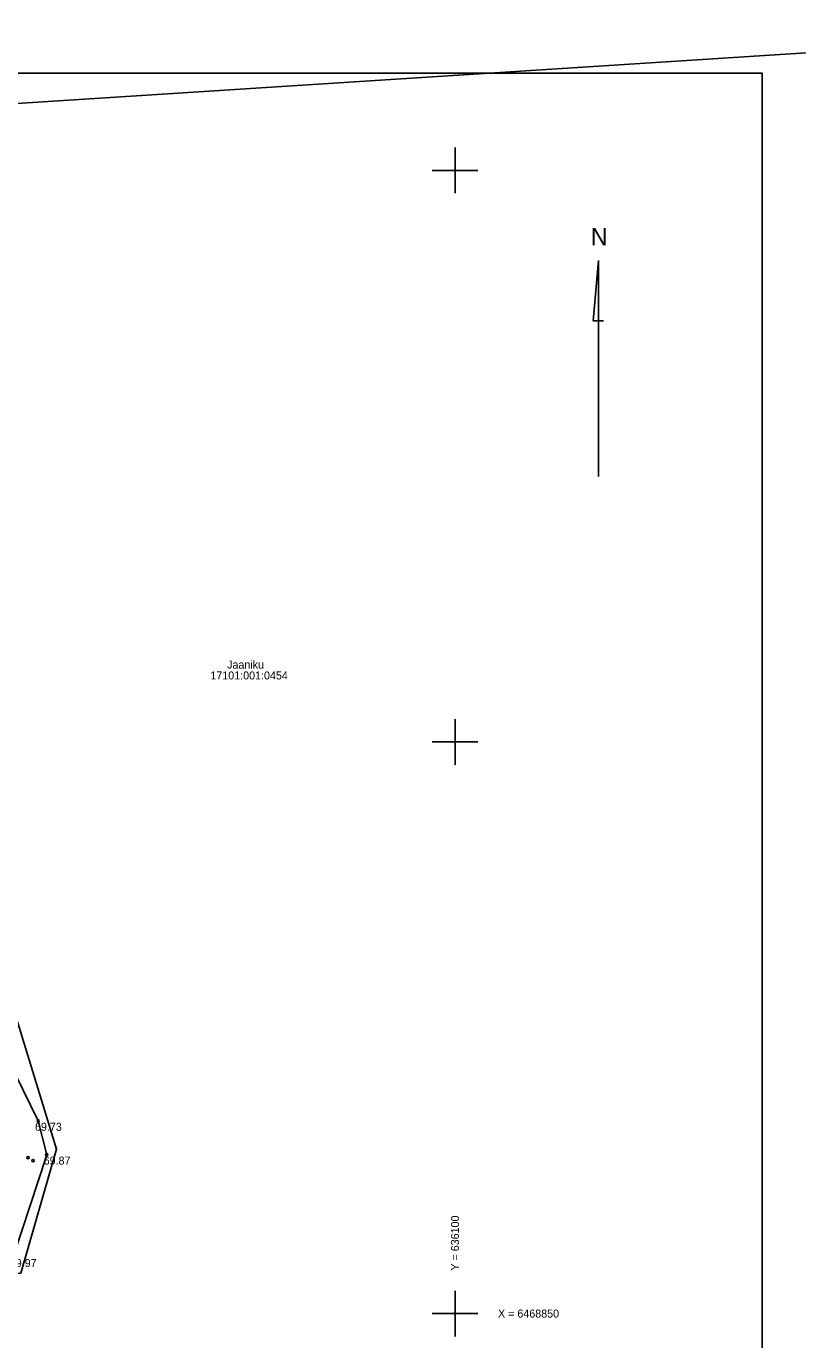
# Model space of a CAD drawing. Extents: x 635748 to 636239, y 6468720 to 6469065.
# Drawn here: x 636062.5 to 636130, y 6468847.7 to 6468962.6 of the extents above; entities that cross this region are included whole.
import ezdxf

# ---------------------------------------------------------------- set-up
doc = ezdxf.new("R2010")
doc.units = 0
for name, color, linetype in [('HALJASTUS', 7, 'Continuous'), ('KORGUS-EH2000', 7, 'Continuous'), ('MOOTPIIR', 7, 'Continuous'), ('PIIR', 7, 'Continuous'), ('VORK', 7, 'Continuous'), ('VORMISTUS', 7, 'Continuous')]:
    doc.layers.add(name, color=color, linetype=linetype)

msp = doc.modelspace()

# ---------------------------------------------------------------- linework, layer by layer
at = {"layer": 'HALJASTUS'}
msp.add_lwpolyline([(636051.96, 6468889.51), (636049.16, 6468889.44), (636047.83, 6468886.08), (636054.58, 6468872.13), (636053.53, 6468866.9), (636056.25, 6468857.43), (636058.92, 6468854.1), (636061.37, 6468854.93), (636064.32, 6468863.89), (636063.57, 6468866.85), (636059.53, 6468875.09), (636059.85, 6468879.41), (636057.73, 6468888.17), (636057.83, 6468893.63), (636051.46, 6468892.71)], dxfattribs=at)
for centre in [(636062.69, 6468863.63), (636063.12, 6468863.38)]:
    msp.add_circle(centre, 0.1, dxfattribs=at)
at = {"layer": 'KORGUS-EH2000'}
for centre in [(636063.57, 6468866.85), (636064.32, 6468863.89)]:
    msp.add_circle(centre, 0.1, dxfattribs=at)
at = {"layer": 'MOOTPIIR'}
msp.add_lwpolyline([(635963.8, 6468853.17), (635962.88, 6468858.14), (635961.72, 6468873.18), (635956.06, 6468949.62), (635980.07, 6468951.49), (636027.99, 6468955.64), (636027.63, 6468958.2), (636047.34, 6468956.66), (636049.17, 6468948.4), (636055.72, 6468920.58), (636058.75, 6468892.27), (636060.39, 6468880), (636065.18, 6468864.37), (636062.04, 6468853.53), (636058.22, 6468853.45), (636055.38, 6468856.37), (636037.62, 6468856.44), (636035.45, 6468852.22), (635996.29, 6468853.97), (635965.33, 6468852.76)], close=True, dxfattribs=at)
at = {"layer": 'PIIR'}
for points in [[(636025.43, 6469006.96), (636125.53, 6469009.99), (636235.71, 6469015.82), (636238.94, 6468967.67), (636197.12, 6468964.74), (636132.96, 6468960.44), (636042.63, 6468954.63), (636020.43, 6468954.09), (635978.78, 6468951.12), (635966.79, 6469001.27), (635977.49, 6469002.55), (636020.86, 6469005.32), (636017.55, 6469063.63), (636023.64, 6469064.62)], [(636059.27, 6468856.82), (636042.63, 6468954.63), (636132.96, 6468960.44), (636160.36, 6468719.71), (636066.95, 6468724.12), (636066.4, 6468757.09), (636066.19, 6468767.92), (636018.42, 6468770.05), (635975.48, 6468771.97), (635976.76, 6468812.84), (635977.74, 6468837.91), (635977.89, 6468841.82), (636061.04, 6468846.44)]]:
    msp.add_lwpolyline(points, close=True, dxfattribs=at)
at = {"layer": 'VORK'}
for p, q in [((636100, 6468952), (636100, 6468948)), ((636098, 6468950), (636102, 6468950)), ((636100, 6468902), (636100, 6468898)), ((636098, 6468900), (636102, 6468900)), ((636100, 6468852), (636100, 6468848)), ((636098, 6468850), (636102, 6468850))]:
    msp.add_line(p, q, dxfattribs=at)
at = {"layer": 'VORMISTUS'}
for p, q in [((636112.55, 6468942.12), (636112.07, 6468936.84)), ((636112.55, 6468942.12), (636112.55, 6468923.23)), ((636112.07, 6468936.84), (636112.97, 6468936.84))]:
    msp.add_line(p, q, dxfattribs=at)
msp.add_lwpolyline([(636126.84, 6468958.52), (636126.84, 6468817.88), (635932.8, 6468817.88), (635932.8, 6468958.52)], close=True, dxfattribs=at)

# ---------------------------------------------------------------- texts
at = {"layer": 'KORGUS-EH2000'}
for s, p in [('69.73', (636063.29, 6468865.99)), ('69.87', (636064.05, 6468863.03)), ('69.97', (636061.09, 6468854.07))]:
    msp.add_text(s, height=0.7, dxfattribs=at).set_placement(p)
at = {"layer": 'PIIR'}
for s, p in [('Jaaniku', (636080.08, 6468906.42)), ('17101:001:0454', (636078.62, 6468905.47))]:
    msp.add_text(s, height=0.7, dxfattribs=at).set_placement(p)
at = {"layer": 'VORK'}
msp.add_text(' Y = 636100', height=0.7, rotation=90, dxfattribs=at).set_placement((636100.35, 6468853.5))
msp.add_text(' X = 6468850', height=0.7, dxfattribs=at).set_placement((636103.5, 6468849.65))
at = {"layer": 'VORMISTUS'}
msp.add_text('N', height=1.5, dxfattribs=at).set_placement((636111.88, 6468943.45))

doc.saveas('drawing.dxf')
